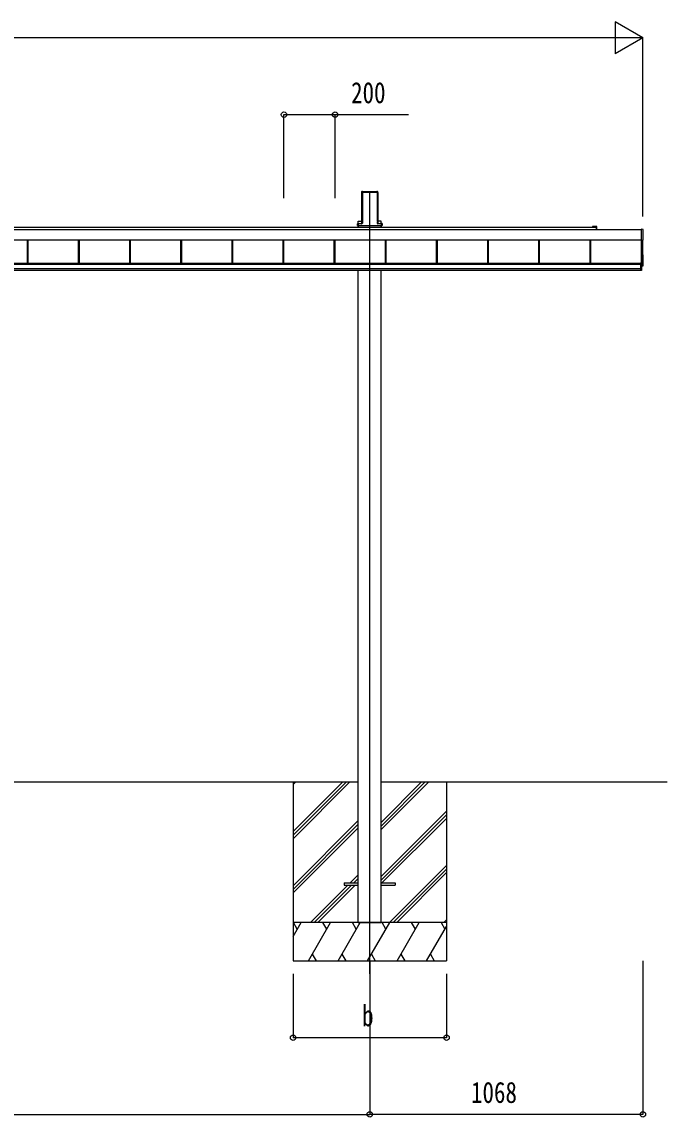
# Model space of a CAD drawing. Units: millimetres, scale not verified. Extents: x -10512 to 10512, y -7425 to 7425.
# Drawn here: x -681 to 1843, y -4823 to -542 of the extents above; entities that cross this region are included whole.
import ezdxf
from ezdxf.enums import TextEntityAlignment as Align

# ---------------------------------------------------------------- set-up
doc = ezdxf.new("R2010")
doc.units = ezdxf.units.MM
doc.header["$LTSCALE"] = 30
for name, color, linetype in [('0-3_YKK_12', 2, 'Continuous'), ('0-4_YKK_A1', 4, 'Continuous'), ('0-5_YKK_D', 6, 'Continuous')]:
    doc.layers.add(name, color=color, linetype=linetype)
doc.styles.add('ＭＳ ゴシック', font='')
doc.styles.get('ＭＳ ゴシック').set_extended_font_data('MS Gothic')

msp = doc.modelspace()

# ---------------------------------------------------------------- linework, layer by layer
at = {"layer": '0-3_YKK_12'}
msp.add_line((679.64, -4262.5), (679.64, -1205.36), dxfattribs=at)
at = {"layer": '0-4_YKK_A1'}
for p, q in [((648.39, -1210.71), (648.39, -1327.38)), ((648.75, -1204.86), (648.4, -1210.35)), ((649.19, -1205.32), (648.75, -1204.86)), ((649.25, -1204.39), (651.29, -1204.39)), ((649.25, -1204.39), (649.69, -1204.85)), ((649.27, -1321.33), (649.27, -1206.2)), ((649.77, -1205.88), (649.77, -1321.01)), ((651.6, -1204.72), (651.29, -1204.39)), ((651.6, -1204.72), (707.68, -1204.72)), ((652.14, -1207.86), (707.14, -1207.86)), ((652.14, -1329.21), (652.14, -1207.86)), ((707.68, -1204.72), (707.99, -1204.39)), ((707.99, -1204.39), (710.03, -1204.39)), ((709.51, -1321.01), (709.51, -1205.88)), ((709.59, -1204.85), (710.03, -1204.39)), ((710.01, -1206.2), (710.01, -1321.33)), ((710.53, -1204.86), (710.09, -1205.32)), ((710.53, -1204.86), (710.88, -1210.35)), ((710.89, -1210.71), (710.89, -1327.38)), ((634.44, -1320.95), (648.39, -1320.95)), ((634.44, -1330.28), (634.44, -1320.95)), ((648.8, -1329.9), (649.18, -1323.8)), ((649.68, -1323.83), (649.3, -1329.93)), ((709.98, -1329.93), (709.6, -1323.83)), ((710.1, -1323.8), (710.48, -1329.9)), ((724.84, -1320.95), (710.89, -1320.95)), ((724.84, -1330.28), (724.84, -1320.95)), ((-3255.95, -1354.27), (1741.05, -1354.27)), ((-3080.45, -1344.3), (1551.8, -1344.3)), ((631.77, -1338.13), (631.77, -1338.63)), ((631.77, -1338.63), (632.23, -1338.63)), ((632.23, -1338.13), (632.23, -1331.25)), ((634.23, -1338.13), (632.23, -1338.13)), ((634.23, -1338.63), (632.23, -1338.63)), ((632.24, -1338.13), (632.24, -1338.63)), ((632.27, -1330.28), (647.28, -1330.28)), ((634.23, -1331.33), (634.23, -1338.13)), ((647.8, -1331.33), (634.23, -1331.33)), ((634.23, -1338.13), (725.05, -1338.13)), ((634.23, -1338.13), (634.23, -1338.63)), ((634.23, -1338.63), (725.05, -1338.63)), ((634.44, -1344.3), (634.44, -1338.63)), ((634.64, -1338.63), (634.64, -1344.3)), ((635.64, -1338.29), (723.64, -1338.29)), ((648.38, -1327.73), (648.28, -1329.34)), ((710.9, -1327.73), (711, -1329.34)), ((711.47, -1330.83), (725.05, -1330.83)), ((725.05, -1331.33), (711.47, -1331.33)), ((712, -1330.28), (727.01, -1330.28)), ((724.64, -1338.63), (724.64, -1344.3)), ((724.84, -1344.3), (724.84, -1338.63)), ((725.05, -1330.83), (725.05, -1331.33)), ((725.05, -1338.13), (725.05, -1331.33)), ((727.04, -1338.13), (725.05, -1338.13)), ((725.05, -1338.13), (725.05, -1338.63)), ((727.04, -1338.63), (725.05, -1338.63)), ((727.04, -1331.25), (727.04, -1338.13)), ((727.51, -1338.63), (727.04, -1338.63)), ((727.05, -1338.13), (727.05, -1338.63)), ((727.51, -1338.13), (727.51, -1338.63)), ((1557.09, -1341.8), (1551.8, -1341.8)), ((1551.8, -1344.3), (1565.25, -1344.3)), ((1565.55, -1341.8), (1558.01, -1341.8)), ((1565.55, -1344.6), (1565.55, -1354.27)), ((1568.05, -1354.27), (1568.05, -1344.3)), ((1749.05, -1394.72), (1749.05, -1353.69)), ((-3255.95, -1394.22), (1741.05, -1394.22)), ((-3255.95, -1394.45), (1741.05, -1394.45)), ((-658.95, -1485.2), (-658.95, -1394.45)), ((-656.35, -1485.2), (-656.35, -1394.45)), ((-655.95, -1485.2), (-655.95, -1394.45)), ((-458.95, -1485.2), (-458.95, -1394.45)), ((-456.35, -1485.2), (-456.35, -1394.45)), ((-455.95, -1485.2), (-455.95, -1394.45)), ((-258.95, -1485.2), (-258.95, -1394.45)), ((-256.35, -1485.2), (-256.35, -1394.45)), ((-255.95, -1485.2), (-255.95, -1394.45)), ((-58.95, -1485.2), (-58.95, -1394.45)), ((-56.35, -1485.2), (-56.35, -1394.45)), ((-55.95, -1485.2), (-55.95, -1394.45)), ((141.05, -1485.2), (141.05, -1394.45)), ((143.65, -1485.2), (143.65, -1394.45)), ((144.05, -1485.2), (144.05, -1394.45)), ((341.05, -1485.2), (341.05, -1394.45)), ((343.65, -1485.2), (343.65, -1394.45)), ((344.05, -1485.2), (344.05, -1394.45)), ((541.05, -1485.2), (541.05, -1394.45)), ((543.65, -1485.2), (543.65, -1394.45)), ((544.05, -1485.2), (544.05, -1394.45)), ((741.05, -1485.2), (741.05, -1394.45)), ((743.65, -1485.2), (743.65, -1394.45)), ((744.05, -1485.2), (744.05, -1394.45)), ((941.05, -1485.2), (941.05, -1394.45)), ((943.65, -1485.2), (943.65, -1394.45)), ((944.05, -1485.2), (944.05, -1394.45)), ((1141.05, -1485.2), (1141.05, -1394.45)), ((1143.65, -1485.2), (1143.65, -1394.45)), ((1144.05, -1485.2), (1144.05, -1394.45)), ((1341.05, -1485.2), (1341.05, -1394.45)), ((1343.65, -1485.2), (1343.65, -1394.45)), ((1344.05, -1485.2), (1344.05, -1394.45)), ((1541.05, -1485.2), (1541.05, -1394.45)), ((1541.05, -1485.2), (1541.05, -1394.45)), ((1543.65, -1485.2), (1543.65, -1394.45)), ((1543.65, -1485.2), (1543.65, -1394.45)), ((1544.05, -1485.2), (1544.05, -1394.45)), ((1544.05, -1485.2), (1544.05, -1394.45)), ((1741.05, -1395.49), (1741.05, -1395.99)), ((1741.05, -1395.99), (1748.58, -1395.53)), ((1742.55, -1512.47), (1742.55, -1395.89)), ((1747.55, -1494.44), (1747.55, -1395.59)), ((1748.58, -1453.3), (1747.55, -1453.23)), ((1749.05, -1494.82), (1749.05, -1453.79)), ((-3253.95, -1485.2), (1739.05, -1485.2)), ((-3253.95, -1487.21), (1739.05, -1487.21)), ((-3253.95, -1489.01), (1739.05, -1489.01)), ((-3253.95, -1489.01), (1739.05, -1489.01)), ((1742.55, -1484.94), (1739.05, -1484.94)), ((1747.55, -1494.44), (1742.55, -1494.44)), ((1742.55, -1496), (1748.58, -1495.63)), ((-3253.95, -1505.99), (1739.05, -1505.99)), ((-3253.95, -1512.47), (1739.05, -1512.47)), ((634.44, -4062.5), (634.44, -1512.47)), ((724.84, -4062.5), (724.84, -1512.47)), ((1742.55, -1507.38), (1739.05, -1507.38)), ((1742.55, -1514), (1739.05, -1514)), ((-2149.16, -3512.5), (634.44, -3512.5)), ((379.78, -3512.5), (379.78, -4212.5)), ((379.78, -3706.68), (573.96, -3512.5)), ((379.78, -3720.82), (588.1, -3512.5)), ((379.78, -3734.96), (602.24, -3512.5)), ((379.78, -3522.83), (390.11, -3512.5)), ((724.84, -3512.5), (1842.55, -3512.5)), ((724.98, -3698.13), (910.61, -3512.5)), ((724.98, -3683.99), (896.47, -3512.5)), ((724.98, -3669.85), (882.33, -3512.5)), ((979.78, -3512.5), (979.78, -4212.5)), ((724.98, -3881.98), (979.78, -3627.18)), ((379.78, -3918.81), (634.58, -3664.01)), ((379.78, -3932.95), (634.58, -3678.15)), ((724.98, -3896.12), (979.78, -3641.32)), ((727.24, -3908), (979.78, -3655.46)), ((379.78, -3947.09), (634.58, -3692.3)), ((756.59, -4062.5), (979.78, -3839.31)), ((602.72, -3908), (634.58, -3876.14)), ((616.86, -3908), (634.58, -3890.28)), ((770.73, -4062.5), (979.78, -3853.45)), ((784.87, -4062.5), (979.78, -3867.59)), ((448.22, -4062.5), (593.72, -3917)), ((462.36, -4062.5), (607.86, -3917)), ((476.51, -4062.5), (622.01, -3917)), ((579.58, -3908), (579.58, -3917)), ((579.58, -3908), (634.58, -3908)), ((579.58, -3917), (634.58, -3917)), ((631.01, -3908), (634.58, -3904.43)), ((724.58, -3908), (779.58, -3908)), ((724.58, -3917), (779.58, -3917)), ((779.58, -3908), (779.58, -3917)), ((979.78, -4062.5), (379.78, -4062.5)), ((379.78, -4116.8), (411.13, -4062.5)), ((396.13, -4088.48), (381.13, -4062.5)), ((440, -4212.5), (526.6, -4062.5)), ((511.6, -4088.48), (496.6, -4062.5)), ((555.47, -4212.5), (642.07, -4062.5)), ((627.07, -4088.48), (612.07, -4062.5)), ((634.44, -4062.5), (724.84, -4062.5)), ((670.94, -4212.5), (757.54, -4062.5)), ((742.54, -4088.48), (727.54, -4062.5)), ((786.41, -4212.5), (873.01, -4062.5)), ((858.01, -4088.48), (843.01, -4062.5)), ((958.48, -4062.5), (973.48, -4088.48)), ((968.72, -4062.5), (979.78, -4051.44)), ((901.88, -4212.5), (979.78, -4077.57)), ((455, -4186.52), (469.99, -4212.5)), ((570.47, -4186.52), (585.47, -4212.5)), ((685.94, -4186.52), (700.94, -4212.5)), ((801.41, -4186.52), (816.41, -4212.5)), ((916.88, -4186.52), (931.87, -4212.5)), ((379.78, -4212.5), (979.78, -4212.5))]:
    msp.add_line(p, q, dxfattribs=at)
for points in [[(631.77, -1330.78), (631.77, -1338.13), (632.23, -1338.13)], [(634.23, -1331.33), (634.23, -1330.83), (647.8, -1330.83)], [(727.51, -1330.78), (727.51, -1338.13), (727.04, -1338.13)], [(1748.58, -1353.2), (1741.05, -1352.74), (1741.05, -1353.24), (1741.05, -1395.49)], [(1739.05, -1484.94), (1739.05, -1507.38), (1739.05, -1514)], [(1739.55, -1484.94), (1739.55, -1507.38), (1739.55, -1514)], [(1742.55, -1484.94), (1742.55, -1507.38), (1742.55, -1514)]]:
    msp.add_lwpolyline(points, dxfattribs=at)
for centre, radius, start, end in [((632.74, -1331.25), 0.501, 90.24971, 179.75029), ((726.54, -1331.25), 0.501, 0.24971, 89.75029), ((1551.8, -1343.05), 1.25, 90, 270), ((1557.09, -1342), 0.2, 23.57818, 90), ((1557.55, -1341.8), 0.3, 203.57818, 336.42182), ((1558.01, -1342), 0.2, 90, 156.42182), ((1565.25, -1344.6), 0.3, 0, 90), ((1565.55, -1344.3), 2.5, 0, 90), ((1748.55, -1353.69), 0.497, 0.05228, 86.83056), ((1748.18, -1394.75), 0.873, 297.46207, 2.25858), ((1748.55, -1453.79), 0.497, 0.05228, 86.83056), ((1748.18, -1494.85), 0.873, 297.46207, 2.25858)]:
    msp.add_arc(centre, radius, start, end, dxfattribs=at)
for centre, major_axis, ratio, start_param, end_param in [((648.43, -1210.35), (0.031, 0.5), 0.061627, 1.5746234, 2.3600215), ((649.25, -1204.89), (0.346, -0.364), 0.996462, 2.3838095, 3.8892836), ((648.96, -1208.36), (0.22, 3.04), 0.070684, 5.5043854, 6.2286971), ((649.46, -1208.38), (0.22, 3.54), 0.060877, 5.5025319, 6.2268436), ((709.82, -1208.38), (-0.22, 3.54), 0.060877, 0.0563417, 0.7806534), ((710.32, -1208.36), (-0.22, 3.04), 0.070684, 0.0544883, 0.7787999), ((710.03, -1204.89), (-0.346, -0.364), 0.996462, 2.3939017, 3.8993758), ((710.84, -1210.35), (-0.031, 0.5), 0.061627, 3.9231638, 4.7085619), ((648.96, -1323.8), (0.22, 3.5), 0.061627, 4.716216, 5.5016142), ((649.46, -1323.83), (0.22, 4), 0.053972, 4.7153191, 5.5007173), ((709.82, -1323.83), (-0.22, 4), 0.053972, 0.782468, 1.5678662), ((710.32, -1323.8), (-0.22, 3.5), 0.061627, 0.7815711, 1.5669693), ((632.27, -1330.78), (0.355, -0.355), 0.99628, 2.358058, 3.9251274), ((634.23, -1331.24), (2, 0), 0.045872, 3.2026792, 4.712389), ((634.23, -1330.74), (1.5, 0), 0.061163, 3.2026792, 4.712389), ((647.28, -1329.28), (0.691, -0.728), 0.996462, 5.5254021, 7.0308762), ((647.8, -1329.83), (-0.693, 0.73), 0.992955, 2.3838095, 3.8892836), ((647.8, -1329.83), (1.04, -1.09), 0.996462, 5.5254021, 7.0308762), ((648.34, -1327.73), (0.031, 0.5), 0.061627, 4.716216, 5.5016142), ((711.48, -1329.83), (-1.04, -1.09), 0.996462, 5.5354944, 7.0409685), ((711.48, -1329.83), (0.693, 0.73), 0.992955, 2.3939017, 3.8993758), ((710.93, -1327.73), (-0.031, 0.5), 0.061627, 0.7815711, 1.5669693), ((712, -1329.28), (-0.691, -0.728), 0.996462, 5.5354944, 7.0409685), ((725.05, -1330.74), (1.5, 0), 0.061163, 4.712389, 6.2220988), ((725.05, -1331.24), (2, 0), 0.045872, 4.712389, 6.2220988), ((727.01, -1330.78), (-0.355, -0.355), 0.99628, 2.358058, 3.9251274)]:
    msp.add_ellipse(centre, major_axis=major_axis, ratio=ratio, start_param=start_param, end_param=end_param, dxfattribs=at)
at = {"layer": '0-5_YKK_D'}
for p, q in [((1747.64, -604.72), (1639.39, -542.22)), ((1639.39, -542.22), (1639.39, -667.22)), ((1622.64, -604.72), (-3137.36, -604.72)), ((1747.64, -604.72), (1531.13, -604.72)), ((1747.64, -604.72), (1639.39, -667.22)), ((1747.64, -1302.26), (1747.64, -603.72)), ((344.14, -1230.78), (344.14, -903.72)), ((544.14, -1230.78), (544.14, -903.72)), ((679.64, -4213.47), (679.64, -4813.5)), ((679.64, -4213.47), (679.64, -4813.5)), ((1747.64, -4212.97), (1747.64, -4813.5)), ((379.78, -4262.5), (379.78, -4513.5)), ((979.78, -4262.5), (979.78, -4513.5)), ((379.78, -4512.5), (979.78, -4512.5)), ((-2194.36, -4812.5), (679.64, -4812.5)), ((1747.64, -4812.5), (679.64, -4812.5))]:
    msp.add_line(p, q, dxfattribs=at)
msp.add_lwpolyline([(344.14, -904.72), (544.14, -904.72), (830.64, -904.72)], dxfattribs=at)
for centre in [(344.14, -904.72), (544.14, -904.72), (379.78, -4512.5), (979.78, -4512.5), (679.64, -4812.5), (679.64, -4812.5), (1747.64, -4812.5)]:
    msp.add_circle(centre, 10.62, dxfattribs=at)

# ---------------------------------------------------------------- texts
at = {"layer": '0-5_YKK_D', "style": 'ＭＳ ゴシック', "width": 0.8}
for s, p in [('200', (606.64, -884.72)), ('b', (649.78, -4492.5)), ('1068', (1075.64, -4792.5))]:
    msp.add_text(s, height=82.48, dxfattribs=at).set_placement(p, align=Align.BOTTOM_LEFT)

doc.saveas('drawing.dxf')
